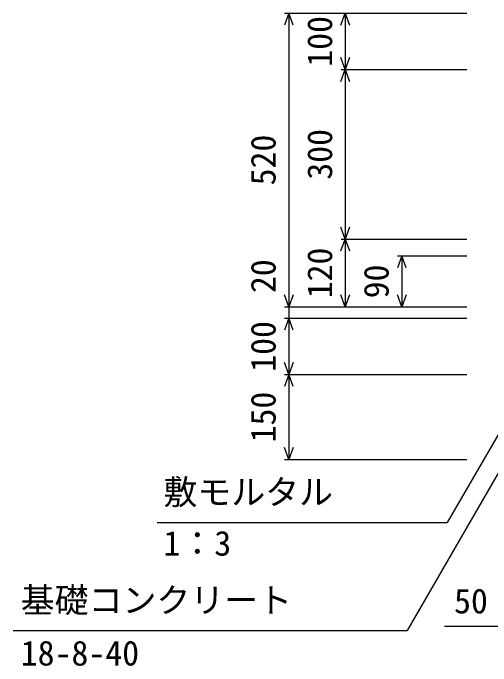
# Model space of a CAD drawing. Units: millimetres, scale not verified. Extents: x -16800 to 16800, y -5940 to 5940.
# Drawn here: x 11977 to 12823, y -1030 to 125 of the extents above; entities that cross this region are included whole.
import ezdxf
from ezdxf.enums import TextEntityAlignment as Align

# ---------------------------------------------------------------- set-up
doc = ezdxf.new("R2010")
doc.units = ezdxf.units.MM
doc.header["$LTSCALE"] = 20
doc.layers.add('0-0_DIM', color=7, linetype='Continuous', lineweight=25)
doc.styles.add('ＭＳ ゴシック', font='')
doc.styles.get('ＭＳ ゴシック').set_extended_font_data('MS Gothic')

msp = doc.modelspace()

# ---------------------------------------------------------------- linework, layer by layer
at = {"layer": '0-0_DIM'}
for p, q in [((12457.6, 125.37), (12780.1, 125.37)), ((12465.1, 125.37), (12465.1, -394.63)), ((12565.1, 125.37), (12565.1, 25.37)), ((12557.6, 25.37), (12780.1, 25.37)), ((12565.1, 25.37), (12565.1, -274.63)), ((12557.6, -274.63), (12780.1, -274.63)), ((12565.1, -274.63), (12565.1, -394.63)), ((12657.6, -304.63), (12780.1, -304.63)), ((12665.1, -304.63), (12665.1, -394.63)), ((12457.6, -394.63), (12780.1, -394.63)), ((12960.87, -403.6), (12745.6, -776.44)), ((12457.6, -414.63), (12780.1, -414.63)), ((12958.23, -476.1), (12674.38, -967.74)), ((12457.6, -514.63), (12780.1, -514.63)), ((12465.1, -514.63), (12465.1, -664.63)), ((12457.6, -664.63), (12780.1, -664.63)), ((12232.37, -776.44), (12745.6, -776.44)), ((11977.38, -967.74), (12674.38, -967.74)), ((12852.6, -960.56), (12740.81, -960.56))]:
    msp.add_line(p, q, dxfattribs=at)
for points in [[(12472.8, 104.22), (12465.1, 125.37), (12457.41, 104.22)], [(12557.41, 104.22), (12565.1, 125.37), (12572.8, 104.22)], [(12572.8, 46.51), (12565.1, 25.37), (12557.41, 46.51)], [(12557.41, 4.22), (12565.1, 25.37), (12572.8, 4.22)], [(12572.8, -253.49), (12565.1, -274.63), (12557.41, -253.49)], [(12557.41, -295.78), (12565.1, -274.63), (12572.8, -295.78)], [(12672.8, -325.78), (12665.1, -304.63), (12657.41, -325.78)], [(12472.8, -373.49), (12465.1, -394.63), (12457.41, -373.49)], [(12572.8, -373.49), (12565.1, -394.63), (12557.41, -373.49)], [(12672.8, -373.49), (12665.1, -394.63), (12657.41, -373.49)], [(12465.1, -394.63), (12465.1, -414.63), (12465.1, -514.63)], [(12472.8, -435.78), (12465.1, -414.63), (12457.41, -435.78)], [(12472.8, -493.49), (12465.1, -514.63), (12457.41, -493.49)], [(12472.8, -535.78), (12465.1, -514.63), (12457.41, -535.78)], [(12472.8, -643.49), (12465.1, -664.63), (12457.41, -643.49)]]:
    msp.add_lwpolyline(points, dxfattribs=at)

# ---------------------------------------------------------------- texts
at = {"layer": '0-0_DIM', "style": 'ＭＳ ゴシック'}
for s, p in [('100', (12555.1, 30.37)), ('300', (12555.1, -169.63)), ('520', (12455.1, -179.63)), ('120', (12555.1, -379.63)), ('20', (12455.1, -370.32)), ('90', (12655.1, -379.63)), ('100', (12455.1, -509.63)), ('150', (12455.1, -634.63))]:
    msp.add_text(s, height=43.99, rotation=90, dxfattribs=at).set_placement(p, align=Align.BOTTOM_LEFT)
for s, p in [('敷モルタル', (12243.5, -757.71)), ('1：3', (12243.5, -848.4)), ('基礎コンクリート', (11990.93, -949.01)), ('50', (12757.6, -950.56)), ('18-8-40', (11990.93, -1042.82))]:
    msp.add_text(s, height=43.99, dxfattribs=at).set_placement(p, align=Align.BOTTOM_LEFT)

doc.saveas('drawing.dxf')
